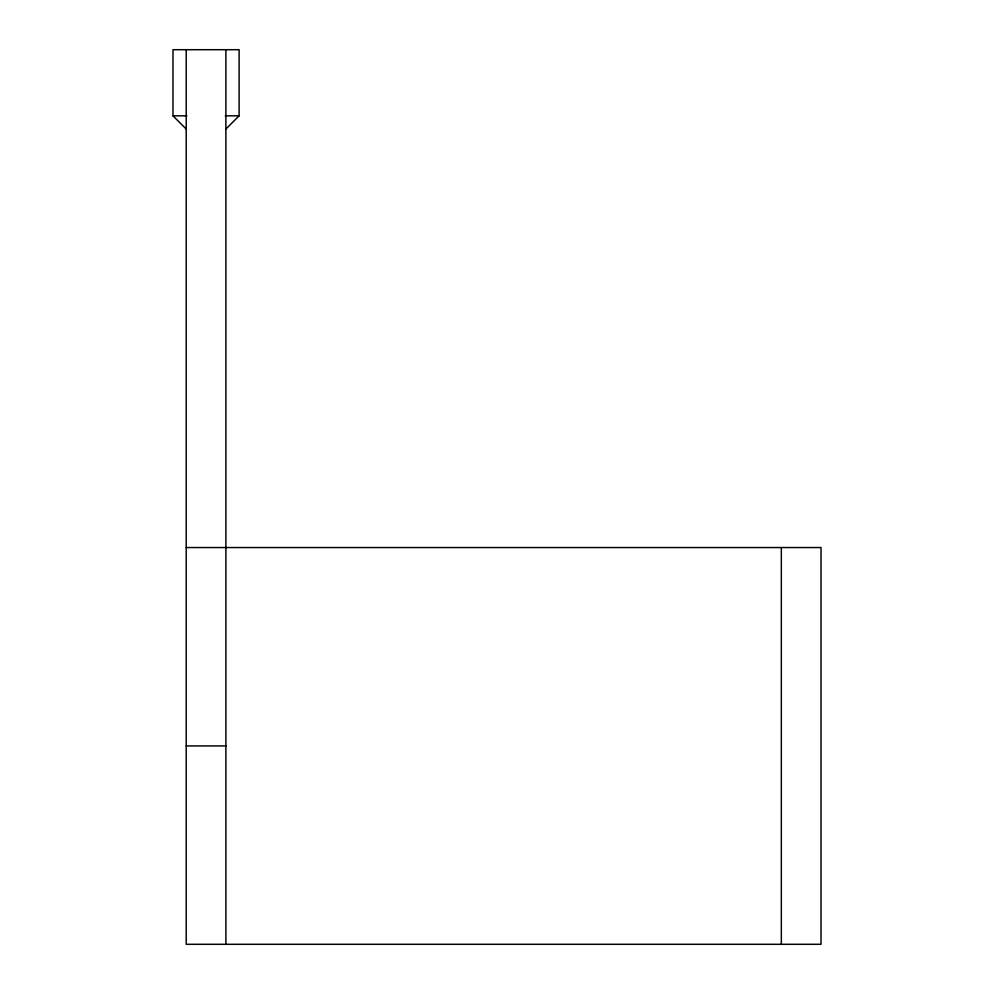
<?xml version="1.0" encoding="UTF-8"?>
<svg xmlns="http://www.w3.org/2000/svg" width="994" height="994" viewBox="0 0 994 994"><rect width="100%" height="100%" fill="white"/><g stroke="black" fill="none" stroke-linecap="round" stroke-linejoin="round"><path stroke-width="1.49" d="M225.887 129.046L239.107 115.826L239.107 49.7L172.981 49.7L172.981 115.826L186.213 129.046M172.981 115.826L186.822 115.826M225.265 115.826L239.107 115.826M186.213 547.545L821.019 547.545L821.019 944.3L186.213 944.3L186.213 49.7M186.213 745.922L225.887 745.922M781.334 547.545L781.334 944.3M225.887 49.7L225.887 944.3"/></g></svg>
